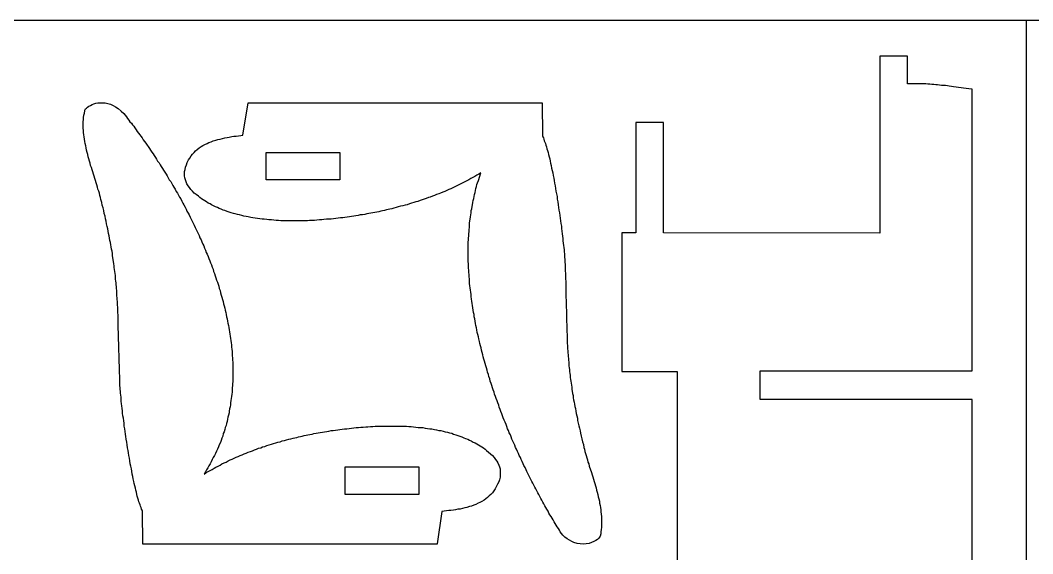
# Model space of a CAD drawing. Extents: x 11 to 591, y 39 to 419.
# Drawn here: x 208.5 to 301.8, y 369.8 to 419 of the extents above; entities that cross this region are included whole.
import ezdxf

# ---------------------------------------------------------------- set-up
doc = ezdxf.new("R2010")
doc.units = 0
doc.layers.get('0').update_dxf_attribs({"linetype": 'CONTINUOUS'})

msp = doc.modelspace()

# ---------------------------------------------------------------- linework, layer by layer
at = {"color": 5}
for p, q in [((11.215419, 418.955266), (591.140419, 418.955266)), ((301.215419, 418.930266), (301.215419, 38.955266))]:
    msp.add_line(p, q, dxfattribs=at)
at = {"color": 3}
for p, q in [((290.290419, 415.655266), (287.740419, 415.655266)), ((287.740419, 415.655266), (287.740419, 399.330266)), ((290.290419, 413.105266), (290.290419, 415.655266)), ((290.565419, 413.105266), (290.290419, 413.105266)), ((290.815419, 413.105266), (290.565419, 413.105266)), ((291.065419, 413.105266), (290.815419, 413.105266)), ((291.315419, 413.080266), (291.065419, 413.105266)), ((291.540419, 413.080266), (291.315419, 413.080266)), ((291.740419, 413.080266), (291.540419, 413.080266)), ((291.965419, 413.080266), (291.740419, 413.080266)), ((292.165419, 413.055266), (291.965419, 413.080266)), ((292.340419, 413.055266), (292.165419, 413.055266)), ((292.540419, 413.030266), (292.340419, 413.055266)), ((292.715419, 413.030266), (292.540419, 413.030266)), ((292.890419, 413.005266), (292.715419, 413.030266)), ((293.065419, 413.005266), (292.890419, 413.005266)), ((293.240419, 412.980266), (293.065419, 413.005266)), ((293.415419, 412.955266), (293.240419, 412.980266)), ((293.615419, 412.930266), (293.415419, 412.955266)), ((293.790419, 412.930266), (293.615419, 412.930266)), ((293.965419, 412.905266), (293.790419, 412.930266)), ((294.140419, 412.880266), (293.965419, 412.905266)), ((294.340419, 412.855266), (294.140419, 412.880266)), ((294.540419, 412.830266), (294.340419, 412.855266)), ((294.765419, 412.780266), (294.540419, 412.830266)), ((295.440419, 412.705266), (294.765419, 412.780266)), ((295.690419, 412.655266), (295.440419, 412.705266)), ((295.940419, 412.630266), (295.690419, 412.655266)), ((296.240419, 412.605266), (295.940419, 412.630266)), ((296.240419, 386.655266), (296.240419, 412.605266)), ((214.440419, 410.405266), (214.465419, 410.605266)), ((214.465419, 410.605266), (214.490419, 410.680266)), ((214.490419, 410.680266), (214.540419, 410.780266)), ((214.540419, 410.780266), (214.640419, 410.855266)), ((214.640419, 410.855266), (214.715419, 410.955266)), ((214.715419, 410.955266), (214.840419, 411.030266)), ((214.840419, 411.030266), (214.990419, 411.105266)), ((214.990419, 411.105266), (215.140419, 411.180266)), ((215.140419, 411.180266), (215.315419, 411.255266)), ((215.315419, 411.255266), (215.490419, 411.305266)), ((215.490419, 411.305266), (215.690419, 411.330266)), ((215.690419, 411.330266), (215.915419, 411.355266)), ((215.915419, 411.355266), (216.140419, 411.355266)), ((216.140419, 411.355266), (216.365419, 411.330266)), ((216.365419, 411.330266), (216.590419, 411.280266)), ((216.590419, 411.280266), (216.840419, 411.205266)), ((216.840419, 411.205266), (217.090419, 411.105266)), ((217.090419, 411.105266), (217.315419, 410.980266)), ((217.315419, 410.980266), (217.565419, 410.805266)), ((217.565419, 410.805266), (217.815419, 410.580266)), ((217.815419, 410.580266), (218.065419, 410.355266)), ((229.040419, 408.355266), (229.515419, 411.355266)), ((229.515419, 411.355266), (256.615419, 411.355266)), ((256.615419, 411.355266), (256.640419, 408.305266)), ((214.340419, 409.605266), (214.365419, 409.805266)), ((214.340419, 409.405266), (214.340419, 409.605266)), ((214.365419, 410.005266), (214.390419, 410.205266)), ((214.365419, 409.805266), (214.365419, 410.005266)), ((214.390419, 410.205266), (214.440419, 410.405266)), ((218.065419, 410.355266), (218.315419, 410.055266)), ((218.315419, 410.055266), (218.415419, 409.905266)), ((218.415419, 409.905266), (218.540419, 409.755266)), ((218.540419, 409.755266), (218.640419, 409.605266)), ((218.640419, 409.605266), (218.765419, 409.480266)), ((214.340419, 409.205266), (214.340419, 409.405266)), ((214.340419, 409.005266), (214.340419, 409.205266)), ((214.365419, 408.805266), (214.340419, 409.005266)), ((214.365419, 408.605266), (214.365419, 408.805266)), ((218.765419, 409.480266), (218.865419, 409.330266)), ((218.865419, 409.330266), (218.990419, 409.180266)), ((218.990419, 409.180266), (219.090419, 409.030266)), ((219.090419, 409.030266), (219.215419, 408.855266)), ((219.215419, 408.855266), (219.315419, 408.705266)), ((219.315419, 408.705266), (219.415419, 408.555266)), ((267.790419, 409.530266), (265.240419, 409.530266)), ((265.240419, 409.530266), (265.240419, 399.355266)), ((267.790419, 399.355266), (267.790419, 409.530266)), ((214.390419, 408.405266), (214.365419, 408.605266)), ((214.415419, 408.205266), (214.390419, 408.405266)), ((214.440419, 408.005266), (214.415419, 408.205266)), ((214.465419, 407.780266), (214.440419, 408.005266)), ((214.515419, 407.580266), (214.465419, 407.780266)), ((219.415419, 408.555266), (219.540419, 408.405266)), ((219.540419, 408.405266), (219.640419, 408.255266)), ((219.640419, 408.255266), (219.765419, 408.105266)), ((219.765419, 408.105266), (219.865419, 407.930266)), ((219.865419, 407.930266), (219.990419, 407.780266)), ((219.990419, 407.780266), (220.090419, 407.630266)), ((225.915419, 407.680266), (226.115419, 407.755266)), ((226.115419, 407.755266), (226.315419, 407.830266)), ((226.315419, 407.830266), (226.540419, 407.905266)), ((226.540419, 407.905266), (226.740419, 407.955266)), ((226.740419, 407.955266), (226.940419, 408.005266)), ((226.940419, 408.005266), (227.165419, 408.055266)), ((227.165419, 408.055266), (227.365419, 408.105266)), ((227.365419, 408.105266), (227.590419, 408.155266)), ((227.590419, 408.155266), (227.790419, 408.180266)), ((227.790419, 408.180266), (228.015419, 408.230266)), ((228.015419, 408.230266), (228.215419, 408.255266)), ((228.215419, 408.255266), (228.415419, 408.280266)), ((228.415419, 408.280266), (228.640419, 408.305266)), ((228.640419, 408.305266), (228.840419, 408.330266)), ((228.840419, 408.330266), (229.040419, 408.355266)), ((256.640419, 408.305266), (256.690419, 408.205266)), ((256.690419, 408.205266), (256.740419, 408.105266)), ((256.740419, 408.105266), (256.765419, 407.980266)), ((256.765419, 407.980266), (256.815419, 407.855266)), ((256.815419, 407.855266), (256.865419, 407.730266)), ((256.865419, 407.730266), (256.915419, 407.580266)), ((214.565419, 407.380266), (214.515419, 407.580266)), ((214.590419, 407.180266), (214.565419, 407.380266)), ((214.640419, 406.980266), (214.590419, 407.180266)), ((214.690419, 406.780266), (214.640419, 406.980266)), ((220.090419, 407.630266), (220.215419, 407.455266)), ((220.215419, 407.455266), (220.315419, 407.305266)), ((220.315419, 407.305266), (220.440419, 407.130266)), ((220.440419, 407.130266), (220.540419, 406.980266)), ((220.540419, 406.980266), (220.640419, 406.805266)), ((220.640419, 406.805266), (220.765419, 406.655266)), ((224.540419, 406.780266), (224.690419, 406.905266)), ((224.690419, 406.905266), (224.840419, 407.055266)), ((224.840419, 407.055266), (225.015419, 407.180266)), ((225.015419, 407.180266), (225.190419, 407.305266)), ((225.190419, 407.305266), (225.365419, 407.405266)), ((225.365419, 407.405266), (225.540419, 407.505266)), ((225.540419, 407.505266), (225.740419, 407.605266)), ((225.740419, 407.605266), (225.915419, 407.680266)), ((256.915419, 407.580266), (256.965419, 407.430266)), ((256.965419, 407.430266), (257.015419, 407.280266)), ((257.015419, 407.280266), (257.065419, 407.105266)), ((257.065419, 407.105266), (257.115419, 406.955266)), ((257.115419, 406.955266), (257.165419, 406.755266)), ((214.740419, 406.580266), (214.690419, 406.780266)), ((214.790419, 406.380266), (214.740419, 406.580266)), ((214.840419, 406.180266), (214.790419, 406.380266)), ((214.915419, 405.980266), (214.840419, 406.180266)), ((214.965419, 405.780266), (214.915419, 405.980266)), ((220.765419, 406.655266), (220.865419, 406.480266)), ((220.865419, 406.480266), (220.990419, 406.305266)), ((220.990419, 406.305266), (221.090419, 406.155266)), ((221.090419, 406.155266), (221.190419, 405.980266)), ((221.190419, 405.980266), (221.315419, 405.805266)), ((223.840419, 405.630266), (223.915419, 405.855266)), ((223.915419, 405.855266), (224.040419, 406.080266)), ((224.040419, 406.080266), (224.140419, 406.255266)), ((224.140419, 406.255266), (224.265419, 406.455266)), ((224.265419, 406.455266), (224.390419, 406.605266)), ((224.390419, 406.605266), (224.540419, 406.780266)), ((257.165419, 406.755266), (257.215419, 406.580266)), ((257.215419, 406.580266), (257.265419, 406.380266)), ((257.265419, 406.380266), (257.315419, 406.180266)), ((257.315419, 406.180266), (257.365419, 405.980266)), ((257.365419, 405.980266), (257.390419, 405.780266)), ((215.015419, 405.580266), (214.965419, 405.780266)), ((215.090419, 405.380266), (215.015419, 405.580266)), ((215.140419, 405.180266), (215.090419, 405.380266)), ((215.215419, 404.980266), (215.140419, 405.180266)), ((215.265419, 404.780266), (215.215419, 404.980266)), ((221.315419, 405.805266), (221.415419, 405.630266)), ((221.415419, 405.630266), (221.515419, 405.480266)), ((221.515419, 405.480266), (221.640419, 405.305266)), ((221.640419, 405.305266), (221.740419, 405.130266)), ((221.740419, 405.130266), (221.840419, 404.955266)), ((221.840419, 404.955266), (221.965419, 404.780266)), ((223.665419, 405.005266), (223.715419, 405.205266)), ((223.665419, 404.805266), (223.665419, 405.005266)), ((223.715419, 405.205266), (223.765419, 405.405266)), ((223.765419, 405.405266), (223.840419, 405.630266)), ((257.390419, 405.780266), (257.440419, 405.555266)), ((257.440419, 405.555266), (257.490419, 405.330266)), ((257.490419, 405.330266), (257.540419, 405.105266)), ((257.540419, 405.105266), (257.590419, 404.880266)), ((215.465419, 404.180266), (215.265419, 404.780266)), ((215.515419, 403.980266), (215.465419, 404.180266)), ((221.965419, 404.780266), (222.065419, 404.605266)), ((222.065419, 404.605266), (222.165419, 404.430266)), ((222.165419, 404.430266), (222.265419, 404.255266)), ((222.265419, 404.255266), (222.390419, 404.080266)), ((222.390419, 404.080266), (222.490419, 403.905266)), ((223.665419, 404.605266), (223.665419, 404.805266)), ((223.690419, 404.430266), (223.665419, 404.605266)), ((223.740419, 404.230266), (223.690419, 404.430266)), ((223.815419, 404.055266), (223.740419, 404.230266)), ((223.890419, 403.880266), (223.815419, 404.055266)), ((249.490419, 404.055266), (249.315419, 403.955266)), ((249.690419, 404.155266), (249.490419, 404.055266)), ((249.865419, 404.255266), (249.690419, 404.155266)), ((250.040419, 404.355266), (249.865419, 404.255266)), ((250.240419, 404.455266), (250.040419, 404.355266)), ((250.415419, 404.555266), (250.240419, 404.455266)), ((250.590419, 404.680266), (250.415419, 404.555266)), ((250.790419, 404.780266), (250.590419, 404.680266)), ((250.665419, 403.980266), (250.740419, 404.180266)), ((250.740419, 404.180266), (250.965419, 404.880266)), ((250.965419, 404.880266), (250.790419, 404.780266)), ((257.590419, 404.880266), (257.640419, 404.655266)), ((257.640419, 404.655266), (257.690419, 404.405266)), ((257.690419, 404.405266), (257.715419, 404.180266)), ((257.715419, 404.180266), (257.765419, 403.930266)), ((215.590419, 403.780266), (215.515419, 403.980266)), ((215.640419, 403.580266), (215.590419, 403.780266)), ((215.690419, 403.380266), (215.640419, 403.580266)), ((215.765419, 403.205266), (215.690419, 403.380266)), ((215.815419, 403.005266), (215.765419, 403.205266)), ((222.490419, 403.905266), (222.590419, 403.730266)), ((222.590419, 403.730266), (222.690419, 403.555266)), ((222.690419, 403.555266), (222.790419, 403.380266)), ((222.790419, 403.380266), (222.890419, 403.180266)), ((222.890419, 403.180266), (223.015419, 403.005266)), ((223.990419, 403.705266), (223.890419, 403.880266)), ((224.115419, 403.530266), (223.990419, 403.705266)), ((224.240419, 403.355266), (224.115419, 403.530266)), ((224.390419, 403.205266), (224.240419, 403.355266)), ((224.565419, 403.030266), (224.390419, 403.205266)), ((247.465419, 403.105266), (247.265419, 403.030266)), ((247.640419, 403.180266), (247.465419, 403.105266)), ((247.840419, 403.255266), (247.640419, 403.180266)), ((248.015419, 403.355266), (247.840419, 403.255266)), ((248.215419, 403.430266), (248.015419, 403.355266)), ((248.390419, 403.505266), (248.215419, 403.430266)), ((248.565419, 403.605266), (248.390419, 403.505266)), ((248.765419, 403.680266), (248.565419, 403.605266)), ((248.940419, 403.780266), (248.765419, 403.680266)), ((249.115419, 403.880266), (248.940419, 403.780266)), ((249.315419, 403.955266), (249.115419, 403.880266)), ((250.390419, 402.905266), (250.440419, 403.080266)), ((250.440419, 403.080266), (250.465419, 403.255266)), ((250.465419, 403.255266), (250.515419, 403.455266)), ((250.515419, 403.455266), (250.565419, 403.630266)), ((250.565419, 403.630266), (250.615419, 403.805266)), ((250.615419, 403.805266), (250.665419, 403.980266)), ((257.765419, 403.930266), (257.815419, 403.705266)), ((257.815419, 403.705266), (257.865419, 403.455266)), ((257.865419, 403.455266), (257.890419, 403.205266)), ((257.890419, 403.205266), (257.940419, 402.955266)), ((215.865419, 402.805266), (215.815419, 403.005266)), ((215.915419, 402.630266), (215.865419, 402.805266)), ((215.965419, 402.430266), (215.915419, 402.630266)), ((216.040419, 402.155266), (215.965419, 402.430266)), ((216.090419, 401.905266), (216.040419, 402.155266)), ((223.015419, 403.005266), (223.115419, 402.830266)), ((223.115419, 402.830266), (223.215419, 402.655266)), ((223.215419, 402.655266), (223.315419, 402.480266)), ((223.315419, 402.480266), (223.415419, 402.280266)), ((223.415419, 402.280266), (223.515419, 402.105266)), ((224.740419, 402.880266), (224.565419, 403.030266)), ((224.940419, 402.730266), (224.740419, 402.880266)), ((225.090419, 402.605266), (224.940419, 402.730266)), ((225.240419, 402.505266), (225.090419, 402.605266)), ((225.390419, 402.405266), (225.240419, 402.505266)), ((225.540419, 402.305266), (225.390419, 402.405266)), ((225.690419, 402.205266), (225.540419, 402.305266)), ((225.840419, 402.105266), (225.690419, 402.205266)), ((244.790419, 402.155266), (244.590419, 402.080266)), ((244.965419, 402.205266), (244.790419, 402.155266)), ((245.165419, 402.255266), (244.965419, 402.205266)), ((245.365419, 402.330266), (245.165419, 402.255266)), ((245.565419, 402.405266), (245.365419, 402.330266)), ((245.740419, 402.455266), (245.565419, 402.405266)), ((245.940419, 402.530266), (245.740419, 402.455266)), ((246.140419, 402.605266), (245.940419, 402.530266)), ((246.315419, 402.655266), (246.140419, 402.605266)), ((246.515419, 402.730266), (246.315419, 402.655266)), ((246.715419, 402.805266), (246.515419, 402.730266)), ((246.890419, 402.880266), (246.715419, 402.805266)), ((247.090419, 402.955266), (246.890419, 402.880266)), ((247.265419, 403.030266), (247.090419, 402.955266)), ((250.190419, 401.955266), (250.240419, 402.155266)), ((250.240419, 402.155266), (250.265419, 402.330266)), ((250.265419, 402.330266), (250.315419, 402.530266)), ((250.315419, 402.530266), (250.340419, 402.705266)), ((250.340419, 402.705266), (250.390419, 402.905266)), ((257.940419, 402.955266), (257.990419, 402.705266)), ((257.990419, 402.705266), (258.015419, 402.455266)), ((258.015419, 402.455266), (258.065419, 402.205266)), ((258.065419, 402.205266), (258.090419, 401.955266)), ((216.165419, 401.655266), (216.090419, 401.905266)), ((216.215419, 401.405266), (216.165419, 401.655266)), ((216.265419, 401.155266), (216.215419, 401.405266)), ((223.515419, 402.105266), (223.615419, 401.930266)), ((223.615419, 401.930266), (223.715419, 401.730266)), ((223.715419, 401.730266), (223.815419, 401.555266)), ((223.815419, 401.555266), (223.890419, 401.355266)), ((223.890419, 401.355266), (223.990419, 401.180266)), ((226.015419, 402.030266), (225.840419, 402.105266)), ((226.165419, 401.930266), (226.015419, 402.030266)), ((226.340419, 401.855266), (226.165419, 401.930266)), ((226.515419, 401.755266), (226.340419, 401.855266)), ((226.690419, 401.680266), (226.515419, 401.755266)), ((226.865419, 401.605266), (226.690419, 401.680266)), ((227.040419, 401.530266), (226.865419, 401.605266)), ((227.215419, 401.455266), (227.040419, 401.530266)), ((227.390419, 401.405266), (227.215419, 401.455266)), ((227.590419, 401.330266), (227.390419, 401.405266)), ((227.765419, 401.280266), (227.590419, 401.330266)), ((227.965419, 401.205266), (227.765419, 401.280266)), ((228.165419, 401.155266), (227.965419, 401.205266)), ((241.015419, 401.205266), (240.840419, 401.180266)), ((241.215419, 401.230266), (241.015419, 401.205266)), ((241.390419, 401.280266), (241.215419, 401.230266)), ((241.565419, 401.305266), (241.390419, 401.280266)), ((241.740419, 401.355266), (241.565419, 401.305266)), ((241.915419, 401.380266), (241.740419, 401.355266)), ((242.090419, 401.430266), (241.915419, 401.380266)), ((242.265419, 401.480266), (242.090419, 401.430266)), ((242.440419, 401.505266), (242.265419, 401.480266)), ((242.590419, 401.555266), (242.440419, 401.505266)), ((242.765419, 401.580266), (242.590419, 401.555266)), ((242.965419, 401.630266), (242.765419, 401.580266)), ((243.165419, 401.680266), (242.965419, 401.630266)), ((243.365419, 401.755266), (243.165419, 401.680266)), ((243.565419, 401.805266), (243.365419, 401.755266)), ((243.790419, 401.855266), (243.565419, 401.805266)), ((243.990419, 401.905266), (243.790419, 401.855266)), ((244.190419, 401.955266), (243.990419, 401.905266)), ((244.390419, 402.030266), (244.190419, 401.955266)), ((244.590419, 402.080266), (244.390419, 402.030266)), ((250.040419, 401.030266), (250.065419, 401.205266)), ((250.065419, 401.205266), (250.090419, 401.405266)), ((250.090419, 401.405266), (250.140419, 401.580266)), ((250.140419, 401.580266), (250.165419, 401.780266)), ((250.165419, 401.780266), (250.190419, 401.955266)), ((258.090419, 401.955266), (258.140419, 401.705266)), ((258.140419, 401.705266), (258.165419, 401.455266)), ((258.165419, 401.455266), (258.215419, 401.205266)), ((258.215419, 401.205266), (258.240419, 400.955266)), ((216.340419, 400.905266), (216.265419, 401.155266)), ((216.390419, 400.655266), (216.340419, 400.905266)), ((216.440419, 400.430266), (216.390419, 400.655266)), ((216.490419, 400.180266), (216.440419, 400.430266)), ((223.990419, 401.180266), (224.090419, 401.005266)), ((224.090419, 401.005266), (224.190419, 400.805266)), ((224.190419, 400.805266), (224.290419, 400.630266)), ((224.290419, 400.630266), (224.365419, 400.430266)), ((224.365419, 400.430266), (224.465419, 400.255266)), ((228.340419, 401.105266), (228.165419, 401.155266)), ((228.540419, 401.055266), (228.340419, 401.105266)), ((228.740419, 401.005266), (228.540419, 401.055266)), ((228.940419, 400.955266), (228.740419, 401.005266)), ((229.140419, 400.905266), (228.940419, 400.955266)), ((229.340419, 400.855266), (229.140419, 400.905266)), ((229.540419, 400.830266), (229.340419, 400.855266)), ((229.765419, 400.780266), (229.540419, 400.830266)), ((229.965419, 400.755266), (229.765419, 400.780266)), ((230.165419, 400.705266), (229.965419, 400.755266)), ((230.390419, 400.680266), (230.165419, 400.705266)), ((230.590419, 400.655266), (230.390419, 400.680266)), ((230.815419, 400.630266), (230.590419, 400.655266)), ((231.015419, 400.605266), (230.815419, 400.630266)), ((231.240419, 400.580266), (231.015419, 400.605266)), ((231.440419, 400.555266), (231.240419, 400.580266)), ((231.665419, 400.555266), (231.440419, 400.555266)), ((231.890419, 400.530266), (231.665419, 400.555266)), ((232.115419, 400.505266), (231.890419, 400.530266)), ((232.315419, 400.505266), (232.115419, 400.505266)), ((232.540419, 400.480266), (232.315419, 400.505266)), ((232.765419, 400.480266), (232.540419, 400.480266)), ((232.990419, 400.480266), (232.765419, 400.480266)), ((233.215419, 400.480266), (232.990419, 400.480266)), ((233.415419, 400.455266), (233.215419, 400.480266)), ((233.640419, 400.455266), (233.415419, 400.455266)), ((233.865419, 400.455266), (233.640419, 400.455266)), ((234.090419, 400.455266), (233.865419, 400.455266)), ((234.315419, 400.455266), (234.090419, 400.455266)), ((234.540419, 400.480266), (234.315419, 400.455266)), ((234.765419, 400.480266), (234.540419, 400.480266)), ((234.990419, 400.480266), (234.765419, 400.480266)), ((235.190419, 400.505266), (234.990419, 400.480266)), ((235.415419, 400.505266), (235.190419, 400.505266)), ((235.640419, 400.505266), (235.415419, 400.505266)), ((235.865419, 400.530266), (235.640419, 400.505266)), ((236.090419, 400.555266), (235.865419, 400.530266)), ((236.315419, 400.555266), (236.090419, 400.555266)), ((236.515419, 400.580266), (236.315419, 400.555266)), ((236.740419, 400.605266), (236.515419, 400.580266)), ((236.965419, 400.605266), (236.740419, 400.605266)), ((237.165419, 400.630266), (236.965419, 400.605266)), ((237.390419, 400.655266), (237.165419, 400.630266)), ((237.615419, 400.680266), (237.390419, 400.655266)), ((237.815419, 400.705266), (237.615419, 400.680266)), ((238.040419, 400.730266), (237.815419, 400.705266)), ((238.240419, 400.755266), (238.040419, 400.730266)), ((238.440419, 400.780266), (238.240419, 400.755266)), ((238.665419, 400.805266), (238.440419, 400.780266)), ((238.865419, 400.830266), (238.665419, 400.805266)), ((239.065419, 400.880266), (238.865419, 400.830266)), ((239.265419, 400.905266), (239.065419, 400.880266)), ((239.465419, 400.930266), (239.265419, 400.905266)), ((239.665419, 400.955266), (239.465419, 400.930266)), ((239.865419, 401.005266), (239.665419, 400.955266)), ((240.065419, 401.030266), (239.865419, 401.005266)), ((240.265419, 401.055266), (240.065419, 401.030266)), ((240.465419, 401.105266), (240.265419, 401.055266)), ((240.640419, 401.130266), (240.465419, 401.105266)), ((240.840419, 401.180266), (240.640419, 401.130266)), ((249.940419, 400.255266), (249.965419, 400.455266)), ((249.965419, 400.455266), (249.990419, 400.630266)), ((249.990419, 400.630266), (250.015419, 400.830266)), ((250.015419, 400.830266), (250.040419, 401.030266)), ((258.240419, 400.955266), (258.290419, 400.705266)), ((258.290419, 400.705266), (258.315419, 400.480266)), ((258.315419, 400.480266), (258.340419, 400.230266)), ((216.540419, 399.955266), (216.490419, 400.180266)), ((216.590419, 399.730266), (216.540419, 399.955266)), ((216.640419, 399.505266), (216.590419, 399.730266)), ((216.665419, 399.305266), (216.640419, 399.505266)), ((224.465419, 400.255266), (224.565419, 400.055266)), ((224.565419, 400.055266), (224.640419, 399.855266)), ((224.640419, 399.855266), (224.740419, 399.680266)), ((224.740419, 399.680266), (224.840419, 399.480266)), ((224.840419, 399.480266), (224.915419, 399.305266)), ((249.865419, 399.280266), (249.890419, 399.480266)), ((249.890419, 399.680266), (249.915419, 399.855266)), ((249.890419, 399.480266), (249.890419, 399.680266)), ((249.915419, 399.855266), (249.940419, 400.055266)), ((249.940419, 400.055266), (249.940419, 400.255266)), ((258.340419, 400.230266), (258.390419, 399.980266)), ((258.390419, 399.980266), (258.415419, 399.755266)), ((258.415419, 399.755266), (258.440419, 399.505266)), ((258.440419, 399.505266), (258.465419, 399.280266)), ((265.240419, 399.355266), (263.965419, 399.355266)), ((263.965419, 399.355266), (263.965419, 386.580266)), ((287.740419, 399.330266), (267.790419, 399.355266)), ((216.715419, 399.080266), (216.665419, 399.305266)), ((216.765419, 398.880266), (216.715419, 399.080266)), ((216.790419, 398.655266), (216.765419, 398.880266)), ((216.840419, 398.455266), (216.790419, 398.655266)), ((216.865419, 398.255266), (216.840419, 398.455266)), ((224.915419, 399.305266), (225.015419, 399.105266)), ((225.015419, 399.105266), (225.090419, 398.905266)), ((225.090419, 398.905266), (225.190419, 398.730266)), ((225.190419, 398.730266), (225.265419, 398.530266)), ((225.265419, 398.530266), (225.340419, 398.330266)), ((249.815419, 398.505266), (249.840419, 398.705266)), ((249.815419, 398.305266), (249.815419, 398.505266)), ((249.840419, 398.880266), (249.865419, 399.080266)), ((249.840419, 398.705266), (249.840419, 398.880266)), ((249.865419, 399.080266), (249.865419, 399.280266)), ((258.465419, 399.280266), (258.490419, 399.055266)), ((258.490419, 399.055266), (258.515419, 398.830266)), ((258.515419, 398.830266), (258.540419, 398.630266)), ((258.540419, 398.630266), (258.565419, 398.405266)), ((258.565419, 398.405266), (258.590419, 398.205266)), ((216.915419, 398.055266), (216.865419, 398.255266)), ((216.940419, 397.855266), (216.915419, 398.055266)), ((216.990419, 397.655266), (216.940419, 397.855266)), ((217.015419, 397.455266), (216.990419, 397.655266)), ((225.340419, 398.330266), (225.440419, 398.155266)), ((225.440419, 398.155266), (225.515419, 397.955266)), ((225.515419, 397.955266), (225.590419, 397.755266)), ((225.590419, 397.755266), (225.665419, 397.555266)), ((225.665419, 397.555266), (225.765419, 397.380266)), ((249.815419, 398.105266), (249.815419, 398.305266)), ((249.815419, 397.905266), (249.815419, 398.105266)), ((249.815419, 397.705266), (249.815419, 397.905266)), ((249.815419, 397.505266), (249.815419, 397.705266)), ((249.815419, 397.305266), (249.815419, 397.505266)), ((258.590419, 398.205266), (258.615419, 398.005266)), ((258.615419, 398.005266), (258.640419, 397.805266)), ((258.640419, 397.805266), (258.640419, 397.605266)), ((258.640419, 397.605266), (258.665419, 397.430266)), ((217.040419, 397.255266), (217.015419, 397.455266)), ((217.065419, 397.080266), (217.040419, 397.255266)), ((217.090419, 396.880266), (217.065419, 397.080266)), ((217.115419, 396.705266), (217.090419, 396.880266)), ((217.165419, 396.505266), (217.115419, 396.705266)), ((225.765419, 397.380266), (225.840419, 397.180266)), ((225.840419, 397.180266), (225.915419, 396.980266)), ((225.915419, 396.980266), (225.990419, 396.780266)), ((225.990419, 396.780266), (226.065419, 396.580266)), ((226.065419, 396.580266), (226.140419, 396.405266)), ((249.815419, 397.105266), (249.815419, 397.305266)), ((249.815419, 396.905266), (249.815419, 397.105266)), ((249.815419, 396.705266), (249.815419, 396.905266)), ((249.840419, 396.505266), (249.815419, 396.705266)), ((258.665419, 397.430266), (258.690419, 397.255266)), ((258.690419, 397.255266), (258.690419, 397.080266)), ((258.690419, 397.080266), (258.715419, 396.930266)), ((258.715419, 396.930266), (258.715419, 396.780266)), ((258.715419, 396.780266), (258.715419, 396.630266)), ((258.715419, 396.630266), (258.740419, 396.480266)), ((217.190419, 396.330266), (217.165419, 396.505266)), ((217.190419, 396.155266), (217.190419, 396.330266)), ((217.215419, 395.980266), (217.190419, 396.155266)), ((217.240419, 395.805266), (217.215419, 395.980266)), ((217.265419, 395.605266), (217.240419, 395.805266)), ((217.290419, 395.430266), (217.265419, 395.605266)), ((226.140419, 396.405266), (226.215419, 396.205266)), ((226.215419, 396.205266), (226.290419, 396.005266)), ((226.290419, 396.005266), (226.340419, 395.805266)), ((226.340419, 395.805266), (226.415419, 395.605266)), ((226.415419, 395.605266), (226.490419, 395.405266)), ((249.840419, 396.305266), (249.840419, 396.505266)), ((249.840419, 396.105266), (249.840419, 396.305266)), ((249.865419, 395.905266), (249.840419, 396.105266)), ((249.865419, 395.705266), (249.865419, 395.905266)), ((249.890419, 395.505266), (249.865419, 395.705266)), ((258.740419, 396.480266), (258.740419, 396.355266)), ((258.740419, 396.355266), (258.740419, 396.105266)), ((258.740419, 396.105266), (258.740419, 395.855266)), ((258.740419, 395.855266), (258.765419, 395.605266)), ((258.765419, 395.605266), (258.765419, 395.355266)), ((217.315419, 395.255266), (217.290419, 395.430266)), ((217.315419, 395.080266), (217.315419, 395.255266)), ((217.340419, 394.905266), (217.315419, 395.080266)), ((217.365419, 394.755266), (217.340419, 394.905266)), ((217.365419, 394.580266), (217.365419, 394.755266)), ((226.490419, 395.405266), (226.565419, 395.205266)), ((226.565419, 395.205266), (226.615419, 395.005266)), ((226.615419, 395.005266), (226.690419, 394.805266)), ((226.690419, 394.805266), (226.765419, 394.630266)), ((249.890419, 395.305266), (249.890419, 395.505266)), ((249.915419, 395.105266), (249.890419, 395.305266)), ((249.940419, 394.905266), (249.915419, 395.105266)), ((249.940419, 394.680266), (249.940419, 394.905266)), ((249.965419, 394.480266), (249.940419, 394.680266)), ((258.765419, 395.355266), (258.765419, 395.105266)), ((258.765419, 395.105266), (258.790419, 394.880266)), ((258.790419, 394.880266), (258.790419, 394.630266)), ((217.390419, 394.405266), (217.365419, 394.580266)), ((217.390419, 394.230266), (217.390419, 394.405266)), ((217.415419, 394.055266), (217.390419, 394.230266)), ((217.415419, 393.880266), (217.415419, 394.055266)), ((217.440419, 393.705266), (217.415419, 393.880266)), ((226.765419, 394.630266), (226.815419, 394.430266)), ((226.815419, 394.430266), (226.865419, 394.230266)), ((226.865419, 394.230266), (226.940419, 394.030266)), ((226.940419, 394.030266), (226.990419, 393.830266)), ((226.990419, 393.830266), (227.040419, 393.630266)), ((249.990419, 394.280266), (249.965419, 394.480266)), ((250.015419, 394.080266), (249.990419, 394.280266)), ((250.040419, 393.880266), (250.015419, 394.080266)), ((250.065419, 393.680266), (250.040419, 393.880266)), ((258.790419, 394.630266), (258.790419, 394.180266)), ((258.790419, 394.180266), (258.815419, 393.730266)), ((258.815419, 393.730266), (258.865419, 391.880266)), ((217.440419, 393.555266), (217.440419, 393.705266)), ((217.465419, 393.380266), (217.440419, 393.555266)), ((217.465419, 393.205266), (217.465419, 393.380266)), ((217.490419, 393.030266), (217.465419, 393.205266)), ((217.490419, 392.855266), (217.490419, 393.030266)), ((217.490419, 392.680266), (217.490419, 392.855266)), ((227.040419, 393.630266), (227.115419, 393.430266)), ((227.115419, 393.430266), (227.165419, 393.230266)), ((227.165419, 393.230266), (227.215419, 393.030266)), ((227.215419, 393.030266), (227.265419, 392.830266)), ((227.265419, 392.830266), (227.315419, 392.630266)), ((250.090419, 393.480266), (250.065419, 393.680266)), ((250.115419, 393.255266), (250.090419, 393.480266)), ((250.140419, 393.055266), (250.115419, 393.255266)), ((250.165419, 392.855266), (250.140419, 393.055266)), ((250.190419, 392.655266), (250.165419, 392.855266)), ((217.515419, 392.505266), (217.490419, 392.680266)), ((217.515419, 392.330266), (217.515419, 392.505266)), ((217.515419, 392.155266), (217.515419, 392.330266)), ((217.515419, 391.980266), (217.515419, 392.155266)), ((217.540419, 391.805266), (217.515419, 391.980266)), ((227.315419, 392.630266), (227.365419, 392.430266)), ((227.365419, 392.430266), (227.415419, 392.230266)), ((227.415419, 392.230266), (227.465419, 392.030266)), ((227.465419, 392.030266), (227.515419, 391.830266)), ((250.240419, 392.455266), (250.190419, 392.655266)), ((250.265419, 392.230266), (250.240419, 392.455266)), ((250.290419, 392.030266), (250.265419, 392.230266)), ((250.340419, 391.830266), (250.290419, 392.030266)), ((258.865419, 391.880266), (258.865419, 391.505266)), ((217.540419, 391.630266), (217.540419, 391.805266)), ((217.540419, 391.455266), (217.540419, 391.630266)), ((217.540419, 391.280266), (217.540419, 391.455266)), ((217.565419, 391.080266), (217.540419, 391.280266)), ((217.565419, 390.905266), (217.565419, 391.080266)), ((227.515419, 391.830266), (227.540419, 391.630266)), ((227.540419, 391.630266), (227.590419, 391.430266)), ((227.590419, 391.430266), (227.640419, 391.230266)), ((227.640419, 391.230266), (227.665419, 391.030266)), ((227.665419, 391.030266), (227.715419, 390.830266)), ((250.365419, 391.630266), (250.340419, 391.830266)), ((250.415419, 391.430266), (250.365419, 391.630266)), ((250.440419, 391.205266), (250.415419, 391.430266)), ((250.490419, 391.005266), (250.440419, 391.205266)), ((250.515419, 390.805266), (250.490419, 391.005266)), ((258.865419, 391.505266), (258.865419, 391.130266)), ((258.865419, 391.130266), (258.890419, 390.930266)), ((258.890419, 390.930266), (258.890419, 390.755266)), ((217.565419, 390.530266), (217.565419, 390.905266)), ((217.590419, 390.130266), (217.565419, 390.530266)), ((217.615419, 388.505266), (217.590419, 390.130266)), ((227.715419, 390.830266), (227.740419, 390.630266)), ((227.740419, 390.630266), (227.790419, 390.430266)), ((227.790419, 390.430266), (227.815419, 390.230266)), ((227.815419, 390.230266), (227.840419, 390.030266)), ((227.840419, 390.030266), (227.865419, 389.830266)), ((250.565419, 390.605266), (250.515419, 390.805266)), ((250.615419, 390.405266), (250.565419, 390.605266)), ((250.640419, 390.180266), (250.615419, 390.405266)), ((250.690419, 389.980266), (250.640419, 390.180266)), ((258.890419, 390.755266), (258.890419, 390.580266)), ((258.890419, 390.580266), (258.890419, 390.380266)), ((258.890419, 390.380266), (258.890419, 390.205266)), ((258.890419, 390.205266), (258.915419, 390.030266)), ((258.915419, 390.030266), (258.915419, 389.855266)), ((227.865419, 389.830266), (227.915419, 389.630266)), ((227.915419, 389.630266), (227.940419, 389.430266)), ((227.940419, 389.430266), (227.965419, 389.230266)), ((227.965419, 389.230266), (227.990419, 389.030266)), ((250.740419, 389.780266), (250.690419, 389.980266)), ((250.790419, 389.580266), (250.740419, 389.780266)), ((250.840419, 389.355266), (250.790419, 389.580266)), ((250.890419, 389.155266), (250.840419, 389.355266)), ((250.940419, 388.955266), (250.890419, 389.155266)), ((258.915419, 389.855266), (258.915419, 389.680266)), ((258.915419, 389.680266), (258.940419, 389.505266)), ((258.940419, 389.505266), (258.940419, 389.330266)), ((258.940419, 389.330266), (258.940419, 389.155266)), ((258.940419, 389.155266), (258.965419, 388.980266)), ((217.640419, 388.080266), (217.615419, 388.505266)), ((227.990419, 389.030266), (227.990419, 388.830266)), ((227.990419, 388.830266), (228.015419, 388.630266)), ((228.015419, 388.630266), (228.040419, 388.430266)), ((228.040419, 388.430266), (228.065419, 388.230266)), ((228.065419, 388.230266), (228.065419, 388.030266)), ((250.990419, 388.755266), (250.940419, 388.955266)), ((251.040419, 388.555266), (250.990419, 388.755266)), ((251.090419, 388.330266), (251.040419, 388.555266)), ((251.140419, 388.130266), (251.090419, 388.330266)), ((251.190419, 387.930266), (251.140419, 388.130266)), ((258.965419, 388.980266), (258.965419, 388.805266)), ((258.965419, 388.805266), (258.965419, 388.655266)), ((258.965419, 388.655266), (258.990419, 388.480266)), ((258.990419, 388.480266), (258.990419, 388.305266)), ((258.990419, 388.305266), (259.015419, 388.130266)), ((259.015419, 388.130266), (259.015419, 387.955266)), ((217.640419, 387.630266), (217.640419, 388.080266)), ((217.640419, 387.380266), (217.640419, 387.630266)), ((217.665419, 387.155266), (217.640419, 387.380266)), ((228.065419, 388.030266), (228.090419, 387.830266)), ((228.090419, 387.830266), (228.090419, 387.630266)), ((228.090419, 387.630266), (228.115419, 387.430266)), ((228.115419, 387.430266), (228.115419, 387.230266)), ((228.115419, 387.230266), (228.115419, 387.055266)), ((251.240419, 387.730266), (251.190419, 387.930266)), ((251.315419, 387.530266), (251.240419, 387.730266)), ((251.365419, 387.330266), (251.315419, 387.530266)), ((251.415419, 387.105266), (251.365419, 387.330266)), ((259.015419, 387.955266), (259.040419, 387.780266)), ((259.040419, 387.780266), (259.040419, 387.605266)), ((259.040419, 387.605266), (259.065419, 387.455266)), ((259.065419, 387.455266), (259.090419, 387.280266)), ((259.090419, 387.280266), (259.090419, 387.105266)), ((217.665419, 386.905266), (217.665419, 387.155266)), ((217.665419, 386.680266), (217.665419, 386.905266)), ((217.665419, 386.430266), (217.665419, 386.680266)), ((217.690419, 386.180266), (217.665419, 386.430266)), ((228.115419, 387.055266), (228.115419, 386.855266)), ((228.115419, 386.855266), (228.115419, 386.655266)), ((228.115419, 386.655266), (228.115419, 386.455266)), ((228.115419, 386.455266), (228.115419, 386.255266)), ((251.490419, 386.905266), (251.415419, 387.105266)), ((251.540419, 386.705266), (251.490419, 386.905266)), ((251.590419, 386.505266), (251.540419, 386.705266)), ((251.665419, 386.305266), (251.590419, 386.505266)), ((251.715419, 386.105266), (251.665419, 386.305266)), ((259.090419, 387.105266), (259.115419, 386.930266)), ((259.115419, 386.930266), (259.140419, 386.755266)), ((259.140419, 386.755266), (259.140419, 386.580266)), ((259.140419, 386.580266), (259.165419, 386.405266)), ((259.165419, 386.405266), (259.190419, 386.230266)), ((263.965419, 386.580266), (269.065419, 386.580266)), ((269.065419, 386.580266), (269.065419, 358.530266)), ((276.715419, 386.630266), (296.240419, 386.655266)), ((276.715419, 384.005266), (276.715419, 386.630266)), ((217.690419, 385.930266), (217.690419, 386.180266)), ((217.690419, 385.655266), (217.690419, 385.930266)), ((217.715419, 385.530266), (217.690419, 385.655266)), ((217.715419, 385.405266), (217.715419, 385.530266)), ((217.715419, 385.255266), (217.715419, 385.405266)), ((228.115419, 385.655266), (228.090419, 385.455266)), ((228.090419, 385.455266), (228.090419, 385.280266)), ((228.115419, 386.255266), (228.115419, 386.055266)), ((228.115419, 386.055266), (228.115419, 385.855266)), ((228.115419, 385.855266), (228.115419, 385.655266)), ((251.790419, 385.905266), (251.715419, 386.105266)), ((251.840419, 385.680266), (251.790419, 385.905266)), ((251.915419, 385.480266), (251.840419, 385.680266)), ((251.990419, 385.280266), (251.915419, 385.480266)), ((259.190419, 386.230266), (259.215419, 386.030266)), ((259.215419, 386.030266), (259.240419, 385.855266)), ((259.240419, 385.855266), (259.265419, 385.680266)), ((259.265419, 385.680266), (259.290419, 385.505266)), ((259.290419, 385.505266), (259.315419, 385.305266)), ((217.740419, 385.105266), (217.715419, 385.255266)), ((217.740419, 384.930266), (217.740419, 385.105266)), ((217.765419, 384.755266), (217.740419, 384.930266)), ((217.765419, 384.580266), (217.765419, 384.755266)), ((217.790419, 384.405266), (217.765419, 384.580266)), ((217.815419, 384.205266), (217.790419, 384.405266)), ((228.015419, 384.480266), (227.990419, 384.280266)), ((228.040419, 384.680266), (228.015419, 384.480266)), ((228.065419, 384.880266), (228.040419, 384.680266)), ((228.090419, 385.280266), (228.065419, 385.080266)), ((228.065419, 385.080266), (228.065419, 384.880266)), ((252.040419, 385.080266), (251.990419, 385.280266)), ((252.115419, 384.880266), (252.040419, 385.080266)), ((252.190419, 384.680266), (252.115419, 384.880266)), ((252.240419, 384.480266), (252.190419, 384.680266)), ((252.315419, 384.280266), (252.240419, 384.480266)), ((259.315419, 385.305266), (259.340419, 385.130266)), ((259.340419, 385.130266), (259.365419, 384.930266)), ((259.365419, 384.930266), (259.390419, 384.755266)), ((259.390419, 384.755266), (259.415419, 384.555266)), ((259.415419, 384.555266), (259.465419, 384.355266)), ((217.840419, 384.030266), (217.815419, 384.205266)), ((217.840419, 383.830266), (217.840419, 384.030266)), ((217.865419, 383.605266), (217.840419, 383.830266)), ((217.890419, 383.405266), (217.865419, 383.605266)), ((227.890419, 383.505266), (227.865419, 383.330266)), ((227.915419, 383.705266), (227.890419, 383.505266)), ((227.940419, 383.905266), (227.915419, 383.705266)), ((227.965419, 384.105266), (227.940419, 383.905266)), ((227.990419, 384.280266), (227.965419, 384.105266)), ((252.390419, 384.080266), (252.315419, 384.280266)), ((252.465419, 383.880266), (252.390419, 384.080266)), ((252.540419, 383.680266), (252.465419, 383.880266)), ((252.615419, 383.480266), (252.540419, 383.680266)), ((252.665419, 383.280266), (252.615419, 383.480266)), ((259.465419, 384.355266), (259.490419, 384.155266)), ((259.490419, 384.155266), (259.515419, 383.955266)), ((259.515419, 383.955266), (259.565419, 383.755266)), ((259.565419, 383.755266), (259.590419, 383.555266)), ((259.590419, 383.555266), (259.640419, 383.355266)), ((296.240419, 384.005266), (276.715419, 384.005266)), ((296.240419, 361.080266), (296.240419, 384.005266)), ((217.915419, 383.180266), (217.890419, 383.405266)), ((217.940419, 382.955266), (217.915419, 383.180266)), ((217.965419, 382.730266), (217.940419, 382.955266)), ((217.990419, 382.505266), (217.965419, 382.730266)), ((227.715419, 382.555266), (227.665419, 382.355266)), ((227.765419, 382.755266), (227.715419, 382.555266)), ((227.790419, 382.930266), (227.765419, 382.755266)), ((227.815419, 383.130266), (227.790419, 382.930266)), ((227.865419, 383.330266), (227.815419, 383.130266)), ((252.740419, 383.080266), (252.665419, 383.280266)), ((252.815419, 382.880266), (252.740419, 383.080266)), ((252.890419, 382.680266), (252.815419, 382.880266)), ((252.965419, 382.480266), (252.890419, 382.680266)), ((259.640419, 383.355266), (259.690419, 383.155266)), ((259.690419, 383.155266), (259.715419, 382.930266)), ((259.715419, 382.930266), (259.765419, 382.705266)), ((259.765419, 382.705266), (259.815419, 382.505266)), ((218.040419, 382.280266), (217.990419, 382.505266)), ((218.065419, 382.030266), (218.040419, 382.280266)), ((218.090419, 381.805266), (218.065419, 382.030266)), ((218.115419, 381.555266), (218.090419, 381.805266)), ((227.490419, 381.605266), (227.415419, 381.405266)), ((227.540419, 381.780266), (227.490419, 381.605266)), ((227.590419, 381.980266), (227.540419, 381.780266)), ((227.615419, 382.180266), (227.590419, 381.980266)), ((227.665419, 382.355266), (227.615419, 382.180266)), ((253.040419, 382.305266), (252.965419, 382.480266)), ((253.115419, 382.105266), (253.040419, 382.305266)), ((253.215419, 381.905266), (253.115419, 382.105266)), ((253.290419, 381.705266), (253.215419, 381.905266)), ((253.365419, 381.505266), (253.290419, 381.705266)), ((259.815419, 382.505266), (259.865419, 382.280266)), ((259.865419, 382.280266), (259.890419, 382.055266)), ((259.890419, 382.055266), (259.940419, 381.830266)), ((259.940419, 381.830266), (259.990419, 381.580266)), ((218.165419, 381.305266), (218.115419, 381.555266)), ((218.190419, 381.055266), (218.165419, 381.305266)), ((218.240419, 380.805266), (218.190419, 381.055266)), ((218.265419, 380.580266), (218.240419, 380.805266)), ((227.240419, 380.855266), (227.190419, 380.630266)), ((227.315419, 381.030266), (227.240419, 380.855266)), ((227.365419, 381.230266), (227.315419, 381.030266)), ((227.415419, 381.405266), (227.365419, 381.230266)), ((234.515419, 380.630266), (234.690419, 380.680266)), ((234.690419, 380.680266), (234.865419, 380.705266)), ((234.865419, 380.705266), (235.040419, 380.755266)), ((235.040419, 380.755266), (235.215419, 380.780266)), ((235.215419, 380.780266), (235.415419, 380.805266)), ((235.415419, 380.805266), (235.590419, 380.855266)), ((235.590419, 380.855266), (235.790419, 380.880266)), ((235.790419, 380.880266), (235.965419, 380.930266)), ((235.965419, 380.930266), (236.165419, 380.955266)), ((236.165419, 380.955266), (236.365419, 380.980266)), ((236.365419, 380.980266), (236.565419, 381.030266)), ((236.565419, 381.030266), (236.765419, 381.055266)), ((236.765419, 381.055266), (236.965419, 381.080266)), ((236.965419, 381.080266), (237.165419, 381.130266)), ((237.165419, 381.130266), (237.365419, 381.155266)), ((237.365419, 381.155266), (237.565419, 381.180266)), ((237.565419, 381.180266), (237.790419, 381.205266)), ((237.790419, 381.205266), (237.990419, 381.230266)), ((237.990419, 381.230266), (238.190419, 381.255266)), ((238.190419, 381.255266), (238.415419, 381.280266)), ((238.415419, 381.280266), (238.615419, 381.305266)), ((238.615419, 381.305266), (238.840419, 381.330266)), ((238.840419, 381.330266), (239.040419, 381.355266)), ((239.040419, 381.355266), (239.265419, 381.380266)), ((239.265419, 381.380266), (239.490419, 381.405266)), ((239.490419, 381.405266), (239.690419, 381.430266)), ((239.690419, 381.430266), (239.915419, 381.455266)), ((239.915419, 381.455266), (240.140419, 381.455266)), ((240.140419, 381.455266), (240.365419, 381.480266)), ((240.365419, 381.480266), (240.565419, 381.480266)), ((240.565419, 381.480266), (240.790419, 381.505266)), ((240.790419, 381.505266), (241.015419, 381.505266)), ((241.015419, 381.505266), (241.240419, 381.530266)), ((241.240419, 381.530266), (241.465419, 381.530266)), ((241.465419, 381.530266), (241.690419, 381.555266)), ((241.690419, 381.555266), (241.890419, 381.555266)), ((241.890419, 381.555266), (242.115419, 381.555266)), ((242.115419, 381.555266), (242.340419, 381.555266)), ((242.340419, 381.555266), (242.565419, 381.555266)), ((242.565419, 381.555266), (242.790419, 381.555266)), ((242.790419, 381.555266), (243.015419, 381.555266)), ((243.015419, 381.555266), (243.240419, 381.555266)), ((243.240419, 381.555266), (243.465419, 381.555266)), ((243.465419, 381.555266), (243.665419, 381.530266)), ((243.665419, 381.530266), (243.890419, 381.530266)), ((243.890419, 381.530266), (244.115419, 381.530266)), ((244.115419, 381.530266), (244.340419, 381.505266)), ((244.340419, 381.505266), (244.540419, 381.505266)), ((244.540419, 381.505266), (244.765419, 381.480266)), ((244.765419, 381.480266), (244.990419, 381.455266)), ((244.990419, 381.455266), (245.190419, 381.430266)), ((245.190419, 381.430266), (245.415419, 381.405266)), ((245.415419, 381.405266), (245.640419, 381.405266)), ((245.640419, 381.405266), (245.840419, 381.355266)), ((245.840419, 381.355266), (246.065419, 381.330266)), ((246.065419, 381.330266), (246.265419, 381.305266)), ((246.265419, 381.305266), (246.465419, 381.280266)), ((246.465419, 381.280266), (246.690419, 381.230266)), ((246.690419, 381.230266), (246.890419, 381.205266)), ((246.890419, 381.205266), (247.090419, 381.155266)), ((247.090419, 381.155266), (247.290419, 381.130266)), ((247.290419, 381.130266), (247.490419, 381.080266)), ((247.490419, 381.080266), (247.690419, 381.030266)), ((247.690419, 381.030266), (247.890419, 380.980266)), ((247.890419, 380.980266), (248.090419, 380.930266)), ((248.090419, 380.930266), (248.290419, 380.880266)), ((248.290419, 380.880266), (248.465419, 380.805266)), ((248.465419, 380.805266), (248.665419, 380.755266)), ((248.665419, 380.755266), (248.840419, 380.680266)), ((248.840419, 380.680266), (249.040419, 380.630266)), ((253.440419, 381.305266), (253.365419, 381.505266)), ((253.515419, 381.130266), (253.440419, 381.305266)), ((253.590419, 380.930266), (253.515419, 381.130266)), ((253.690419, 380.730266), (253.590419, 380.930266)), ((253.765419, 380.555266), (253.690419, 380.730266)), ((259.990419, 381.580266), (260.065419, 381.355266)), ((260.065419, 381.355266), (260.115419, 381.105266)), ((260.115419, 381.105266), (260.165419, 380.880266)), ((260.165419, 380.880266), (260.215419, 380.630266)), ((218.290419, 380.330266), (218.265419, 380.580266)), ((218.340419, 380.080266), (218.290419, 380.330266)), ((218.390419, 379.830266), (218.340419, 380.080266)), ((218.415419, 379.555266), (218.390419, 379.830266)), ((226.865419, 379.830266), (226.790419, 379.630266)), ((226.965419, 380.030266), (226.865419, 379.830266)), ((227.040419, 380.230266), (226.965419, 380.030266)), ((227.115419, 380.430266), (227.040419, 380.230266)), ((227.190419, 380.630266), (227.115419, 380.430266)), ((231.065419, 379.680266), (231.265419, 379.755266)), ((231.265419, 379.755266), (231.465419, 379.805266)), ((231.465419, 379.805266), (231.665419, 379.880266)), ((231.665419, 379.880266), (231.865419, 379.930266)), ((231.865419, 379.930266), (232.065419, 380.005266)), ((232.065419, 380.005266), (232.265419, 380.055266)), ((232.265419, 380.055266), (232.465419, 380.105266)), ((232.465419, 380.105266), (232.665419, 380.180266)), ((232.665419, 380.180266), (232.865419, 380.230266)), ((232.865419, 380.230266), (233.065419, 380.280266)), ((233.065419, 380.280266), (233.265419, 380.330266)), ((233.265419, 380.330266), (233.465419, 380.380266)), ((233.465419, 380.380266), (233.690419, 380.430266)), ((233.690419, 380.430266), (233.840419, 380.480266)), ((233.840419, 380.480266), (234.015419, 380.505266)), ((234.015419, 380.505266), (234.165419, 380.555266)), ((234.165419, 380.555266), (234.340419, 380.580266)), ((234.340419, 380.580266), (234.515419, 380.630266)), ((249.040419, 380.630266), (249.215419, 380.555266)), ((249.215419, 380.555266), (249.390419, 380.480266)), ((249.390419, 380.480266), (249.565419, 380.405266)), ((249.565419, 380.405266), (249.765419, 380.330266)), ((249.765419, 380.330266), (249.915419, 380.255266)), ((249.915419, 380.255266), (250.090419, 380.180266)), ((250.090419, 380.180266), (250.265419, 380.080266)), ((250.265419, 380.080266), (250.440419, 380.005266)), ((250.440419, 380.005266), (250.590419, 379.905266)), ((250.590419, 379.905266), (250.740419, 379.830266)), ((250.740419, 379.830266), (250.915419, 379.730266)), ((253.840419, 380.355266), (253.765419, 380.555266)), ((253.915419, 380.155266), (253.840419, 380.355266)), ((254.015419, 379.980266), (253.915419, 380.155266)), ((254.090419, 379.780266), (254.015419, 379.980266)), ((254.165419, 379.580266), (254.090419, 379.780266)), ((260.215419, 380.630266), (260.290419, 380.380266)), ((260.290419, 380.380266), (260.340419, 380.105266)), ((260.340419, 380.105266), (260.415419, 379.855266)), ((260.415419, 379.855266), (260.465419, 379.580266)), ((218.465419, 379.305266), (218.415419, 379.555266)), ((218.490419, 379.080266), (218.465419, 379.305266)), ((218.540419, 378.830266), (218.490419, 379.080266)), ((218.590419, 378.580266), (218.540419, 378.830266)), ((226.415419, 378.830266), (226.315419, 378.655266)), ((226.515419, 379.030266), (226.415419, 378.830266)), ((226.615419, 379.230266), (226.515419, 379.030266)), ((226.690419, 379.430266), (226.615419, 379.230266)), ((226.790419, 379.630266), (226.690419, 379.430266)), ((228.615419, 378.755266), (228.790419, 378.830266)), ((228.790419, 378.830266), (228.965419, 378.905266)), ((228.965419, 378.905266), (229.165419, 378.980266)), ((229.165419, 378.980266), (229.340419, 379.055266)), ((229.340419, 379.055266), (229.540419, 379.130266)), ((229.540419, 379.130266), (229.740419, 379.205266)), ((229.740419, 379.205266), (229.915419, 379.280266)), ((229.915419, 379.280266), (230.115419, 379.355266)), ((230.115419, 379.355266), (230.290419, 379.430266)), ((230.290419, 379.430266), (230.490419, 379.505266)), ((230.490419, 379.505266), (230.690419, 379.555266)), ((230.690419, 379.555266), (230.865419, 379.630266)), ((230.865419, 379.630266), (231.065419, 379.680266)), ((250.915419, 379.730266), (251.065419, 379.630266)), ((251.065419, 379.630266), (251.215419, 379.530266)), ((251.215419, 379.530266), (251.365419, 379.405266)), ((251.365419, 379.405266), (251.490419, 379.305266)), ((251.490419, 379.305266), (251.690419, 379.155266)), ((251.690419, 379.155266), (251.865419, 378.980266)), ((251.865419, 378.980266), (252.040419, 378.830266)), ((252.040419, 378.830266), (252.190419, 378.655266)), ((254.265419, 379.405266), (254.165419, 379.580266)), ((254.340419, 379.205266), (254.265419, 379.405266)), ((254.440419, 379.030266), (254.340419, 379.205266)), ((254.515419, 378.830266), (254.440419, 379.030266)), ((254.615419, 378.655266), (254.515419, 378.830266)), ((260.465419, 379.580266), (260.515419, 379.405266)), ((260.515419, 379.405266), (260.565419, 379.205266)), ((260.565419, 379.205266), (260.615419, 379.030266)), ((260.615419, 379.030266), (260.665419, 378.830266)), ((260.665419, 378.830266), (260.740419, 378.630266)), ((218.640419, 378.330266), (218.590419, 378.580266)), ((218.665419, 378.080266), (218.640419, 378.330266)), ((218.715419, 377.855266), (218.665419, 378.080266)), ((225.915419, 377.880266), (225.815419, 377.705266)), ((226.015419, 378.080266), (225.915419, 377.880266)), ((226.115419, 378.255266), (226.015419, 378.080266)), ((226.215419, 378.455266), (226.115419, 378.255266)), ((226.315419, 378.655266), (226.215419, 378.455266)), ((226.765419, 377.855266), (226.940419, 377.955266)), ((226.940419, 377.955266), (227.115419, 378.055266)), ((227.115419, 378.055266), (227.315419, 378.155266)), ((227.315419, 378.155266), (227.490419, 378.230266)), ((227.490419, 378.230266), (227.690419, 378.330266)), ((227.690419, 378.330266), (227.865419, 378.430266)), ((227.865419, 378.430266), (228.040419, 378.505266)), ((228.040419, 378.505266), (228.240419, 378.580266)), ((228.240419, 378.580266), (228.415419, 378.680266)), ((228.415419, 378.680266), (228.615419, 378.755266)), ((252.190419, 378.655266), (252.315419, 378.480266)), ((252.315419, 378.480266), (252.440419, 378.305266)), ((252.440419, 378.305266), (252.540419, 378.155266)), ((252.540419, 378.155266), (252.615419, 377.955266)), ((252.615419, 377.955266), (252.690419, 377.780266)), ((254.690419, 378.455266), (254.615419, 378.655266)), ((254.765419, 378.280266), (254.690419, 378.455266)), ((254.865419, 378.080266), (254.765419, 378.280266)), ((254.940419, 377.905266), (254.865419, 378.080266)), ((255.040419, 377.730266), (254.940419, 377.905266)), ((260.740419, 378.630266), (260.790419, 378.430266)), ((260.790419, 378.430266), (260.840419, 378.230266)), ((260.840419, 378.230266), (260.915419, 378.055266)), ((260.915419, 378.055266), (260.965419, 377.855266)), ((218.765419, 377.605266), (218.715419, 377.855266)), ((218.815419, 377.380266), (218.765419, 377.605266)), ((218.840419, 377.130266), (218.815419, 377.380266)), ((218.890419, 376.905266), (218.840419, 377.130266)), ((225.590419, 377.330266), (225.465419, 377.130266)), ((225.465419, 377.130266), (225.665419, 377.255266)), ((225.690419, 377.505266), (225.590419, 377.330266)), ((225.665419, 377.255266), (225.840419, 377.355266)), ((225.815419, 377.705266), (225.690419, 377.505266)), ((225.840419, 377.355266), (226.015419, 377.455266)), ((226.015419, 377.455266), (226.215419, 377.555266)), ((226.215419, 377.555266), (226.390419, 377.655266)), ((226.390419, 377.655266), (226.565419, 377.755266)), ((226.565419, 377.755266), (226.765419, 377.855266)), ((252.690419, 377.780266), (252.740419, 377.605266)), ((252.740419, 377.605266), (252.765419, 377.405266)), ((252.765419, 377.030266), (252.740419, 376.830266)), ((252.765419, 377.405266), (252.765419, 377.230266)), ((252.765419, 377.230266), (252.765419, 377.030266)), ((255.140419, 377.530266), (255.040419, 377.730266)), ((255.215419, 377.355266), (255.140419, 377.530266)), ((255.315419, 377.180266), (255.215419, 377.355266)), ((255.390419, 377.005266), (255.315419, 377.180266)), ((255.490419, 376.805266), (255.390419, 377.005266)), ((260.965419, 377.855266), (261.165419, 377.255266)), ((261.165419, 377.255266), (261.215419, 377.055266)), ((261.215419, 377.055266), (261.290419, 376.855266)), ((218.940419, 376.680266), (218.890419, 376.905266)), ((218.990419, 376.455266), (218.940419, 376.680266)), ((219.040419, 376.255266), (218.990419, 376.455266)), ((219.090419, 376.030266), (219.040419, 376.255266)), ((219.140419, 375.830266), (219.090419, 376.030266)), ((252.515419, 376.180266), (252.390419, 375.955266)), ((252.615419, 376.405266), (252.515419, 376.180266)), ((252.690419, 376.605266), (252.615419, 376.405266)), ((252.740419, 376.830266), (252.690419, 376.605266)), ((255.590419, 376.630266), (255.490419, 376.805266)), ((255.665419, 376.455266), (255.590419, 376.630266)), ((255.765419, 376.280266), (255.665419, 376.455266)), ((255.840419, 376.105266), (255.765419, 376.280266)), ((255.940419, 375.930266), (255.840419, 376.105266)), ((261.290419, 376.855266), (261.340419, 376.655266)), ((261.340419, 376.655266), (261.415419, 376.455266)), ((261.415419, 376.455266), (261.465419, 376.255266)), ((261.465419, 376.255266), (261.540419, 376.055266)), ((261.540419, 376.055266), (261.590419, 375.855266)), ((219.190419, 375.630266), (219.140419, 375.830266)), ((219.240419, 375.455266), (219.190419, 375.630266)), ((219.265419, 375.255266), (219.240419, 375.455266)), ((219.315419, 375.080266), (219.265419, 375.255266)), ((219.365419, 374.905266), (219.315419, 375.080266)), ((251.740419, 375.105266), (251.590419, 374.980266)), ((251.890419, 375.255266), (251.740419, 375.105266)), ((252.040419, 375.405266), (251.890419, 375.255266)), ((252.165419, 375.580266), (252.040419, 375.405266)), ((252.290419, 375.755266), (252.165419, 375.580266)), ((252.390419, 375.955266), (252.290419, 375.755266)), ((256.040419, 375.755266), (255.940419, 375.930266)), ((256.115419, 375.580266), (256.040419, 375.755266)), ((256.215419, 375.405266), (256.115419, 375.580266)), ((256.315419, 375.230266), (256.215419, 375.405266)), ((256.415419, 375.055266), (256.315419, 375.230266)), ((261.590419, 375.855266), (261.640419, 375.655266)), ((261.640419, 375.655266), (261.690419, 375.455266)), ((261.690419, 375.455266), (261.740419, 375.230266)), ((261.740419, 375.230266), (261.790419, 375.030266)), ((219.415419, 374.730266), (219.365419, 374.905266)), ((219.465419, 374.580266), (219.415419, 374.730266)), ((219.515419, 374.430266), (219.465419, 374.580266)), ((219.565419, 374.280266), (219.515419, 374.430266)), ((219.615419, 374.155266), (219.565419, 374.280266)), ((219.665419, 374.030266), (219.615419, 374.155266)), ((250.115419, 374.180266), (249.915419, 374.130266)), ((250.315419, 374.255266), (250.115419, 374.180266)), ((250.515419, 374.330266), (250.315419, 374.255266)), ((250.715419, 374.430266), (250.515419, 374.330266)), ((250.890419, 374.505266), (250.715419, 374.430266)), ((251.065419, 374.605266), (250.890419, 374.505266)), ((251.265419, 374.730266), (251.065419, 374.605266)), ((251.415419, 374.855266), (251.265419, 374.730266)), ((251.590419, 374.980266), (251.415419, 374.855266)), ((256.490419, 374.880266), (256.415419, 375.055266)), ((256.590419, 374.705266), (256.490419, 374.880266)), ((256.690419, 374.530266), (256.590419, 374.705266)), ((256.790419, 374.380266), (256.690419, 374.530266)), ((256.865419, 374.205266), (256.790419, 374.380266)), ((256.965419, 374.030266), (256.865419, 374.205266)), ((261.790419, 375.030266), (261.840419, 374.830266)), ((261.840419, 374.830266), (261.890419, 374.630266)), ((261.890419, 374.630266), (261.915419, 374.430266)), ((261.915419, 374.430266), (261.965419, 374.230266)), ((261.965419, 374.230266), (261.990419, 374.030266)), ((219.715419, 373.905266), (219.665419, 374.030266)), ((219.765419, 373.805266), (219.715419, 373.905266)), ((219.790419, 373.705266), (219.765419, 373.805266)), ((219.815419, 370.655266), (219.790419, 373.705266)), ((247.390419, 373.680266), (246.940419, 370.680266)), ((247.590419, 373.705266), (247.390419, 373.680266)), ((247.815419, 373.730266), (247.590419, 373.705266)), ((248.015419, 373.755266), (247.815419, 373.730266)), ((248.215419, 373.780266), (248.015419, 373.755266)), ((248.440419, 373.805266), (248.215419, 373.780266)), ((248.640419, 373.830266), (248.440419, 373.805266)), ((248.865419, 373.880266), (248.640419, 373.830266)), ((249.065419, 373.905266), (248.865419, 373.880266)), ((249.290419, 373.955266), (249.065419, 373.905266)), ((249.490419, 374.005266), (249.290419, 373.955266)), ((249.690419, 374.055266), (249.490419, 374.005266)), ((249.915419, 374.130266), (249.690419, 374.055266)), ((257.065419, 373.880266), (256.965419, 374.030266)), ((257.165419, 373.705266), (257.065419, 373.880266)), ((257.240419, 373.530266), (257.165419, 373.705266)), ((257.340419, 373.380266), (257.240419, 373.530266)), ((257.440419, 373.205266), (257.340419, 373.380266)), ((257.540419, 373.055266), (257.440419, 373.205266)), ((261.990419, 374.030266), (262.015419, 373.830266)), ((262.015419, 373.830266), (262.040419, 373.630266)), ((262.040419, 373.630266), (262.065419, 373.430266)), ((262.065419, 373.430266), (262.090419, 373.205266)), ((262.090419, 373.205266), (262.090419, 373.005266)), ((257.640419, 372.905266), (257.540419, 373.055266)), ((257.715419, 372.730266), (257.640419, 372.905266)), ((257.815419, 372.580266), (257.715419, 372.730266)), ((257.915419, 372.430266), (257.815419, 372.580266)), ((258.015419, 372.255266), (257.915419, 372.430266)), ((262.090419, 373.005266), (262.090419, 372.805266)), ((262.090419, 372.805266), (262.090419, 372.605266)), ((262.090419, 372.605266), (262.090419, 372.405266)), ((262.090419, 372.405266), (262.090419, 372.205266)), ((258.115419, 372.105266), (258.015419, 372.255266)), ((258.215419, 371.955266), (258.115419, 372.105266)), ((258.290419, 371.805266), (258.215419, 371.955266)), ((258.390419, 371.655266), (258.290419, 371.805266)), ((258.540419, 371.480266), (258.390419, 371.655266)), ((258.715419, 371.305266), (258.540419, 371.480266)), ((261.965419, 371.405266), (261.915419, 371.305266)), ((262.015419, 371.605266), (261.965419, 371.405266)), ((262.040419, 371.805266), (262.015419, 371.605266)), ((262.065419, 372.005266), (262.040419, 371.805266)), ((262.090419, 372.205266), (262.065419, 372.005266)), ((246.940419, 370.655266), (219.815419, 370.655266)), ((246.940419, 370.680266), (246.940419, 370.655266)), ((258.915419, 371.155266), (258.715419, 371.305266)), ((259.140419, 371.030266), (258.915419, 371.155266)), ((259.340419, 370.905266), (259.140419, 371.030266)), ((259.540419, 370.805266), (259.340419, 370.905266)), ((259.840419, 370.730266), (259.540419, 370.805266)), ((260.115419, 370.680266), (259.840419, 370.730266)), ((260.415419, 370.655266), (260.115419, 370.680266)), ((260.665419, 370.680266), (260.415419, 370.655266)), ((260.940419, 370.730266), (260.665419, 370.680266)), ((261.165419, 370.805266), (260.940419, 370.730266)), ((261.390419, 370.905266), (261.165419, 370.805266)), ((261.565419, 371.005266), (261.390419, 370.905266)), ((261.715419, 371.105266), (261.565419, 371.005266)), ((261.840419, 371.205266), (261.715419, 371.105266)), ((261.915419, 371.305266), (261.840419, 371.205266))]:
    msp.add_line(p, q, dxfattribs=at)
at = {"color": 7}
for p, q in [((231.190419, 404.230266), (231.190419, 406.780266)), ((231.190419, 406.780266), (237.990419, 406.780266)), ((237.990419, 406.780266), (237.990419, 404.230266)), ((237.990419, 404.230266), (231.190419, 404.230266)), ((238.465419, 377.780266), (245.265419, 377.780266)), ((238.465419, 375.230266), (238.465419, 377.780266)), ((245.265419, 377.780266), (245.265419, 375.230266)), ((245.265419, 375.230266), (238.465419, 375.230266))]:
    msp.add_line(p, q, dxfattribs=at)

doc.saveas('drawing.dxf')
